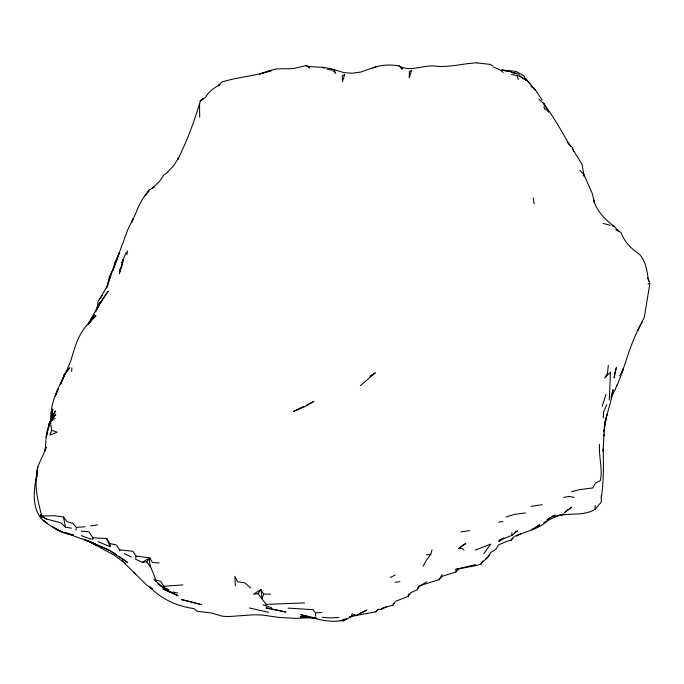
<?xml version="1.0" encoding="UTF-8"?>
<svg xmlns="http://www.w3.org/2000/svg" width="684" height="684" viewBox="0 0 684 684"><rect width="100%" height="100%" fill="white"/><g stroke="black" fill="none" stroke-linecap="round" stroke-linejoin="round"><path stroke-width="1.03" d="M71.683 371.472L71.846 367.889M543.712 522.807L556.443 516.027L554.775 516.907C567.626 511.871 582.871 516.882 595.003 509.349L595.183 505.536M50.898 419.625C49.787 397.575 63.988 379.834 71.033 360.023C75.189 345.899 79.233 331.142 90.963 321.189M36.868 476.782C35.782 465.941 43.041 457.451 45.999 447.481L44.545 451.5L45.999 447.481M603.237 418.095L603.698 411.563L606.879 404.731M36.876 476.688L37.603 466.565M609.29 400.012L610.47 372.182L604.673 377.97L607.512 373.182L608.298 365.273M45.195 449.747L46.452 433.528L49.795 421.823L48.607 426.927M81.105 531.126L88.963 531.767L92.879 537.761L106.738 538.539L109.816 543.6L116.271 544.917L119.743 549.885L132.927 551.27L135.979 556.092L135.714 559.315L142.469 562.282L146.735 561.872L149.702 557.836L152.404 562.505L159.192 562.958M37.346 470.028C33.909 485.794 37.936 501.457 41.955 516.625L46.307 518.994L60.85 522.815L65.459 527.236L71.521 528.134M315.418 616.173L315.7 612.932L312.964 609.666L288.067 608.119M351.909 616.036L352.2 613.326M51.822 417.112L52.694 408.981L51.548 419.155M614.36 376.063L614.155 377.901L616.498 367.368L615.207 370.642M614.574 374.216L614.779 372.378M395.232 601.398L408.16 596.414L408.468 593.969M603.57 431.758L603.835 429.646M604.365 425.414L604.904 421.19C604.579 431.288 603.288 441.171 603.22 451.235L603.185 449.012C603.613 465.24 603.681 481.81 601.33 497.798M36.62 476.355C33.174 491.471 31.327 513.65 46.88 522.935L44.622 520.969M202.182 99.855L203.293 98.214L200.181 100.958L199.523 105.079L199.685 117.289M75.89 530.186L76.334 527.432L72.82 523.354L66.801 521.559L63.501 517.027L54.805 515.727L41.938 515.992M95.726 312.015L96.88 309.04L98.214 300.969L102.207 295.437M603.613 431.809L603.972 429.8M604.323 427.799L606.93 414.376L604.288 427.414M604.246 427.483C606.084 414.581 611.445 402.543 613.078 389.598L611.889 393.557M121.812 266.64L123.18 259.595L121.88 262.733L126.249 252.285M126.814 254.799L127.575 250.977M51.933 417.488L55.498 411.007L50.633 419.266L46.238 437.127L47.427 432.031M649.8 283.817L644.311 317.367L637.642 330.5L642.413 321.489M106.678 287.981L109.337 277.114L114.331 266.016L127.985 229.234L133.029 218.897L131.696 222.155C137.048 211.476 140.058 199.326 149.146 190.981M123.18 259.595L119.272 273.711L120.666 268.974M603.527 436.332L604.066 434.289L603.844 435.118M417.454 589.642L418.061 587.385L419.352 585.795L417.454 589.642L410.665 592.712L408.16 596.414M423.139 566.207L425.995 560.812L430.809 554.228L432.04 549.876M605.998 394.3L602.253 406.236M107.226 286.861L111.996 271.557L107.174 286.151L99.394 299.566M49.188 423.618L49.795 421.823M257.945 593.618L262.006 598.842L260.989 589.591L257.945 593.618L253.516 594.174L260.989 589.591L263.596 594.097L262.006 598.842L266.102 604.408L266.136 605.776L271.514 607.725M51.642 430.245L49.941 435.084L57.182 432.168L51.642 430.245L50.898 425.773L50.667 421.421L55.276 418.24M616.951 384.827L615.292 389.521L611.359 396.583M617.079 385.4C624.979 366.718 629.348 346.685 638.659 328.594M96.418 310.485L99.59 303.106L96.88 309.04M611.009 397.755L613.001 393.189L611.248 396.566M49.846 422.823L48.649 425.482L51.044 420.797L55.814 414.196L52.121 419.207M485.768 558.64L488.171 557.084L490.727 552.475L495.968 549.098L498.516 544.909L506.827 541.309L511.273 540.215L512.401 537.983M98.308 305.688L108.183 291.256L98.308 305.688L88.116 324.361L95.948 315.64L93.811 318.017M120.94 268.025L119.358 271.001L121.316 267.512M381.159 608.555L393.112 605.049L394.309 602.843M393.112 605.049L394.702 602.313M442.112 574.62L439.154 579.69L420.267 585.487M439.154 579.69L442.112 576.321L456.023 571.927L455.937 569.353L475.423 565.728L480.972 564.103L482.878 560.974M480.972 564.103L482.357 561.923L486.29 558.99L488.974 555.34M145.111 195.684L148.821 190.161L154.199 187.117L152.301 188.194L159.509 181.397L163.989 174.771L168.016 172.077M199.386 103.959C193.837 123.06 186.638 141.708 177.729 159.569L178.704 157.696L173.642 165.733L167.828 171.718M483.827 553.655L490.693 544.165L475.124 550.081M511.273 540.215L514.154 536.683M456.023 571.927L458.682 568.849M595.003 509.349L601.313 502.073L601.253 495.857M218.418 85.551L222.061 81.969C238.271 76.882 255.423 76.018 271.557 70.495L266.563 72.017M503.612 537.992L499.064 540.514L511.897 535.35L517.523 530.852L514.872 532.297M355.15 615.643L375.542 611.889L378.312 609.341L380.997 609.555L386.52 606.64M360.4 385.648L375.345 372.763L369.916 376.132M464.111 550.047L461.649 548.329L458.673 548.542L461.614 546.02M502.287 538.701L498.807 541.6L503.826 538.18M218.444 85.799L219.915 84.611C214.289 87.757 208.552 91.656 205.499 97.453L200.181 100.958M375.542 611.889L378.312 609.341M458.673 548.542L465.659 543.652L462.35 545.387M550.398 517.531L547.157 519.746L555.228 515.009L552.014 516.429M418.061 587.385L426.756 581.793M142.469 562.282L149.702 557.836C148.163 566.54 154.678 573.098 155.815 581.212L163.878 588.009L168.974 589.941L164.682 587.77M354.714 614.48L343.565 620.944L340.649 620.739M648.064 284.057L649.783 283.116M545.276 522.003L546.969 521.14C538.522 529.305 526.518 530.741 516.42 536.042M357.869 614.625L366.898 610.085L354.757 615.942M390.29 577.467L395.104 575.073M303.67 406.441L293.359 411.52L305.509 406.322L313.973 401.363L306.475 405.056M515.061 536.256L520.49 533.708M349.644 617.002L354.885 614.557M376.978 66.374L360.622 72.085L352.328 73.214L343.932 72.649L331.005 68.639L322.532 67.306L309.288 66.622L306.081 65.604L293.333 68.588L276.772 68.904L268.521 70.871L259.587 74.069L264.571 72.607M373.036 68.007C381.236 64.57 390.273 64.51 398.943 65.809C410.126 72.581 423.37 64.544 435.528 66.143C449.542 67.656 463.128 63.424 477.013 62.834M455.937 569.353L475.517 564.574M505.963 517.01L514.915 514.3L525.406 512.966M563.505 514.06L557.451 515.753L564.462 514.111M571.542 491.642L579.801 489.607L592.763 487.931L595.482 483.126L600.364 480.596C602.895 468.472 598.491 456.459 599.577 444.241M349.686 617.096L352.397 616.498M563.719 497.422L569.054 496.413L574.175 497.43M426.312 555.006L430.809 554.228M90.647 525.97L97.453 524.876M542.258 504.672L530.955 506.382M498.833 522.157L502.971 521.524M351.012 616.335L354.115 615.865M461.016 531.801L469.686 530.673M394.967 582.281L399.866 581.682M342.718 619.456L346.66 619.029C331.381 624.689 315.529 618.362 300.635 614.642L316.624 618.37L313.127 618.028L316.76 618.396M182.876 584.923L163.835 586.274L160.612 581.289L155.79 580.117M312.408 617.678L295.719 618.336L278.935 617.413L261.887 614.993L253.499 614.813L228.516 616.566L222.155 616.199L211.416 612.958L197.009 611.248L194.059 608.615C177.182 606.28 160.868 599.039 149.36 586.444L152.199 588.898M85.132 526.748L76.334 527.432M315.7 612.932L321.907 612.445M266.102 604.408L304.577 602.895M338.871 617.498L330.534 617.934L322.104 617.353M263.596 594.097L270.548 594.131M306.483 616.968L300.233 616.771L316.624 618.37M177.857 592.951L171.47 592.489L165.759 589.916M477.133 62.911L490.154 64.407L493.344 66.22M135.979 556.092L149.702 557.836M501.714 69.973L516.035 71.375L523.876 75.77L524.714 77.677M327.14 69.323L332.356 70.016L335.639 73.316L334.519 70.161M511.658 74.496L519.678 76.018L526.099 80.31L519.678 76.018M516.514 73.179L511.196 72.29L519.182 74.308M170.812 591.626L168.803 591.241L162.997 587.966L168.734 591.583L178.054 595.738L162.895 588.856L168.734 591.583L157.705 583.888M172.821 592.002L174.839 592.378M249.421 607.982L268.564 612.291M603.391 223.48L610.222 225.327M612.18 225.848L614.129 226.378L619.011 231.611M262.955 604.81L266.136 605.776M65.057 532.511L73.607 535.153C62.013 533.768 52.223 527.253 43.058 520.507M81.319 535.589L89.946 538.872L92.913 539.18L92.879 537.761M65.023 532.639L95.828 544.173L83.713 539.206M98.137 541.719L110.133 546.747L109.816 543.6M493.66 67.254L500.055 69.853L503.142 72.598M83.619 539.197L93.905 543.643L89.288 541.343M124.403 553.698L131.319 556.99M160.389 585.589L162.963 586.898M87.492 540.659L114.083 555.109L125.625 563.625L121.94 560.624L146.538 584.905L152.113 588.933M322.532 67.306L324.284 68.306M116.716 554.724L107.833 549.406L92.349 542.848L109.457 550.44L127.549 562.453L121.555 558.076M119.153 556.366L120.692 557.451M306.081 65.604L309.596 68.075L309.288 66.622M46.307 518.994L40.433 514.838L41.955 516.625M250.712 587.975L244.787 582.896L237.562 581.699L234.86 576.407L235.441 585.889M41.604 518.344L40.099 517.027L41.288 518.421M613.343 225.677L614.129 226.378C605.049 219.436 596.704 211.159 593.507 199.737L594.533 202.909L592.284 193.555L583.709 174.129L579.801 170.307M538.804 98.983L543.917 103.874L548.517 112.262M153.729 579.109L155.815 581.212M530.228 84.312L525.278 78.292L535.675 90.391L542.173 100.026M617.31 230.705L615.959 229.302L621.081 232.68C624.389 241.828 631.529 249.173 639.6 254.414C646.098 261.861 647.261 271.728 648.518 281.098M570.584 146.248L567.216 141.768L572.32 147.624L573.79 151.48M398.943 65.809L402.252 69.349L401.927 67.699M146.735 561.872L150.292 566.925M134.064 572.183L135.731 574.551M572.944 149.548L582.041 164.391L584.085 175.993M533.195 198.018L534.221 203.858M568.78 143.948C561.239 129.96 553.125 116.588 543.917 103.874M547.61 110.851L543.575 102.925M647.748 277.986L649.697 282.201M543.797 106.772L545.242 110.15M106.738 538.539L110.133 546.747M517.061 75.659L518.327 79.489M63.501 517.027L65.459 527.236M583.709 174.129L584.008 176.053M511.786 532.81L511.897 535.35M163.835 586.274L163.878 588.009M119.743 549.885L119.768 550.842M409.425 71.555L409.22 77.779L411.58 70.341L409.425 71.555M114.775 262.895L112.963 270.539L119.555 252.422L114.775 262.895M623.363 368.462L622.637 371.327L619.978 375.884L623.363 368.462M344.642 74.718L342.428 81.764L342.282 75.599L344.642 74.718M64.151 374.644L60.688 384.075L65.63 373.096L69.742 367.804L64.151 374.644M56.858 392.017L55.242 396.027L58.08 389.008L56.858 392.017M100.095 303.294L97.641 307.441L101.848 300.532L100.095 303.294M94.135 314.751L88.116 324.361L94.135 314.751M571.576 507.212L564.77 512.273L571.576 507.212M539.394 524.936L534.503 528.527L531.571 529.801L539.394 524.936M510.965 71.632L502.133 70.195L510.965 71.632M285.861 612L266.144 607.888L285.861 612M189.733 601.544L181.422 599.577L201.78 604.724L189.733 601.544M63.68 532.682L58.046 530.451L52.266 526.663L63.68 532.682M96.889 545.55L88.817 541.189L96.889 545.55M534.811 89.219L530.912 85.91L535.675 90.391L534.811 89.219"/></g></svg>
